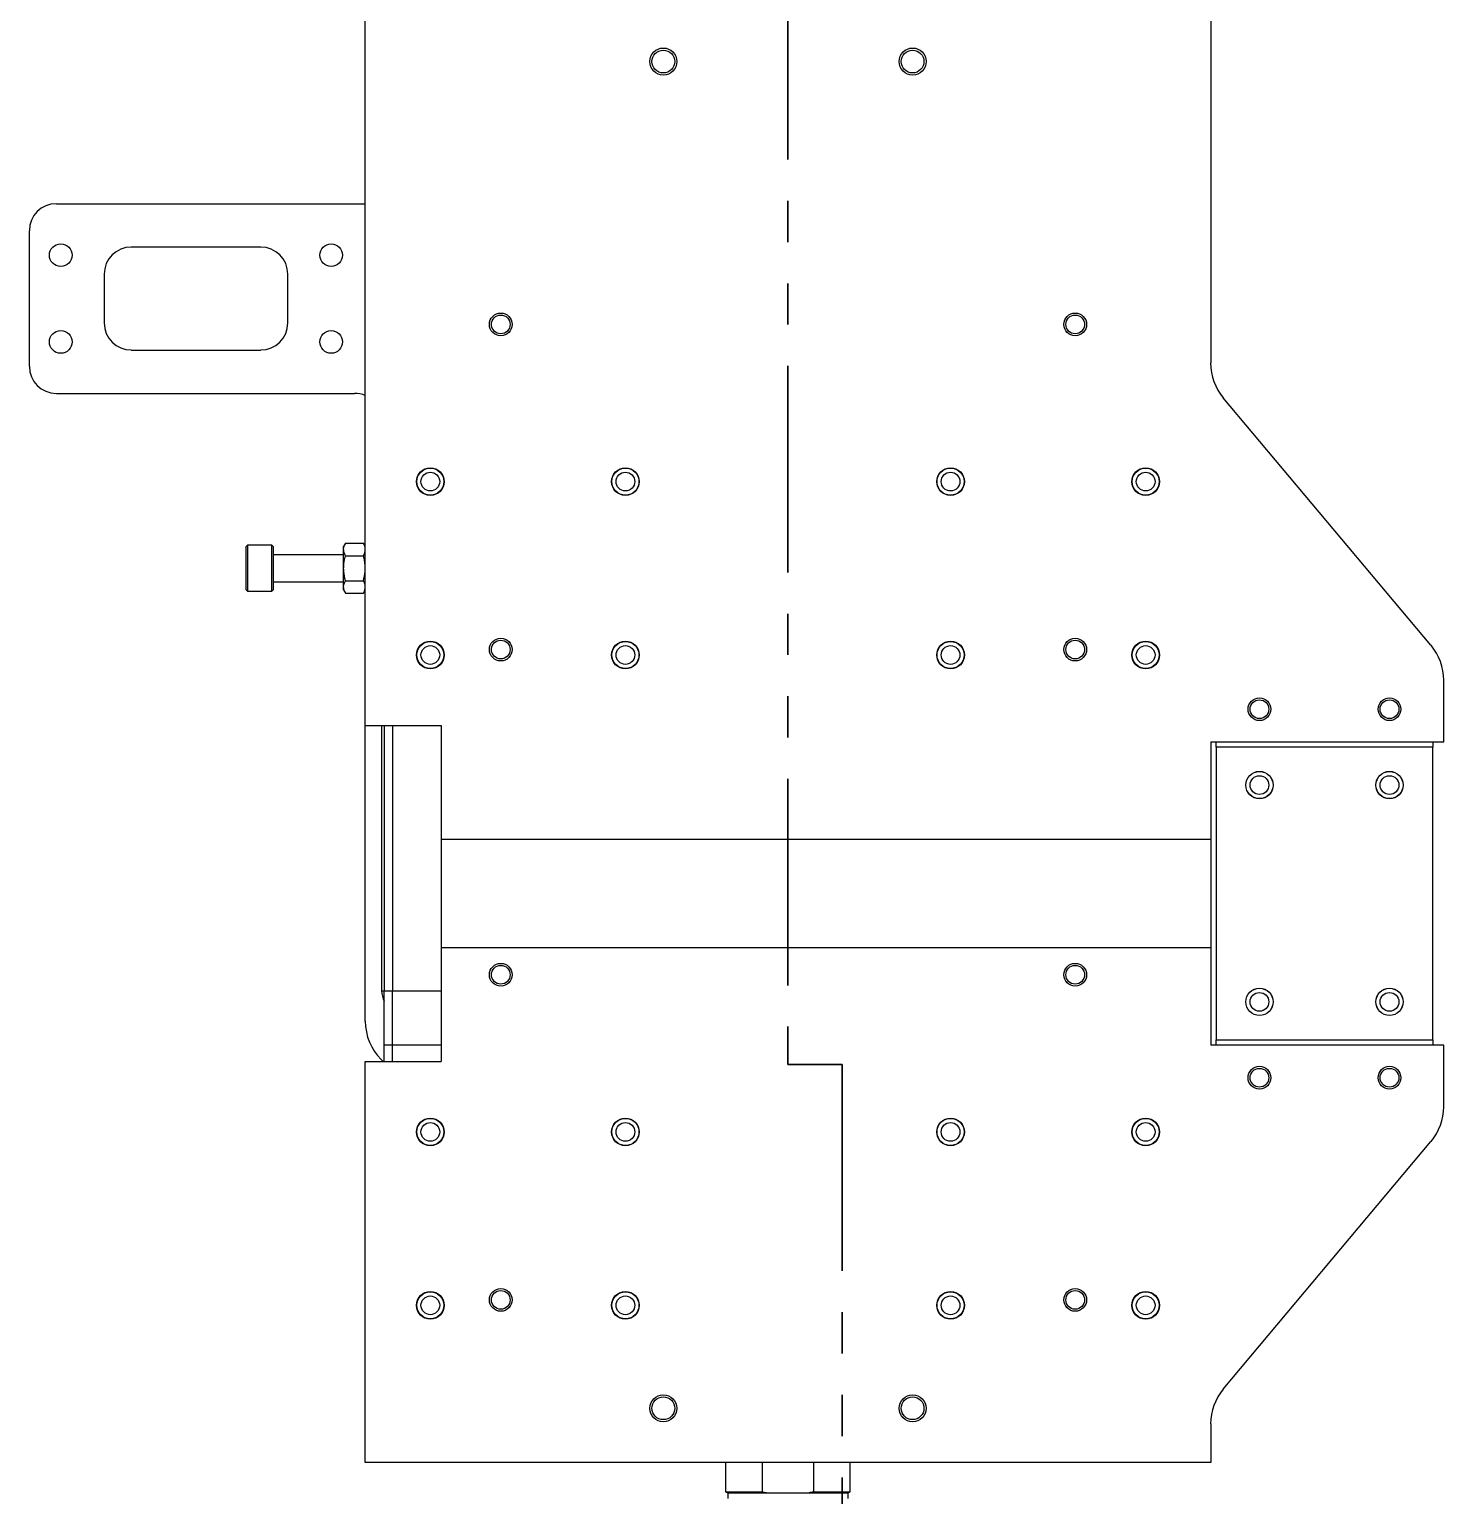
# Model space of a CAD drawing. Header units: millimetres. Extents: x 0 to 279, y 0 to 216.
# Drawn here: x 143.9 to 187.4, y 73.6 to 118.7 of the extents above; entities that cross this region are included whole.
import ezdxf

# ---------------------------------------------------------------- set-up
doc = ezdxf.new("R2010")
doc.units = ezdxf.units.MM
doc.header["$PDSIZE"] = -1
doc.linetypes.add('PHANTOM', pattern=[12.7, 6.35, -1.27, 1.27, -1.27, 1.27, -1.27])
doc.layers.add('TITLE_BLOCK_TEXT', color=8, linetype='Continuous')

msp = doc.modelspace()

# ---------------------------------------------------------------- linework, layer by layer
at = {"color": 7, "linetype": 'PHANTOM', "lineweight": 35}
for p, q in [((167.235, 159.148), (167.235, 86.867)), ((167.235, 86.867), (168.901, 86.867)), ((168.901, 86.867), (168.901, 54.287))]:
    msp.add_line(p, q, dxfattribs=at)
at = {"color": 7, "linetype": 'Continuous', "lineweight": 25}
for p, q in [((180.235, 127.041), (180.235, 108.439)), ((154.235, 97.291), (154.235, 126.291)), ((144.735, 113.337), (154.235, 113.337)), ((143.901, 112.504), (143.901, 108.337)), ((151.018, 112.004), (147.035, 112.004)), ((146.201, 111.171), (146.201, 109.671)), ((151.851, 109.671), (151.851, 111.171)), ((147.035, 108.837), (151.018, 108.837)), ((144.735, 107.504), (153.901, 107.504)), ((187.011, 99.756), (180.624, 107.368)), ((150.61, 102.833), (150.568, 102.791)), ((151.359, 102.833), (150.61, 102.833)), ((150.61, 102.833), (150.61, 101.416)), ((151.401, 102.791), (151.359, 102.833)), ((151.359, 101.416), (151.359, 102.833)), ((153.627, 102.895), (153.568, 102.791)), ((153.627, 102.895), (154.175, 102.895)), ((154.235, 102.791), (154.175, 102.895)), ((150.568, 101.459), (150.568, 102.791)), ((151.401, 102.791), (151.401, 101.459)), ((153.568, 102.541), (151.401, 102.541)), ((153.568, 102.702), (153.568, 102.791)), ((153.568, 102.125), (153.568, 102.702)), ((153.627, 102.51), (154.175, 102.51)), ((153.568, 101.547), (153.568, 102.125)), ((151.401, 101.708), (153.568, 101.708)), ((153.568, 101.458), (153.568, 101.547)), ((153.627, 101.74), (154.175, 101.74)), ((150.568, 101.459), (150.61, 101.416)), ((150.61, 101.416), (151.359, 101.416)), ((151.359, 101.416), (151.401, 101.459)), ((153.568, 101.458), (153.627, 101.355)), ((153.627, 101.355), (154.175, 101.355)), ((154.175, 101.355), (154.235, 101.458)), ((187.401, 96.791), (187.401, 98.685)), ((154.235, 97.291), (156.568, 97.291)), ((154.235, 88.194), (154.235, 97.291)), ((154.735, 97.291), (154.735, 89.129)), ((154.818, 97.291), (154.818, 89.129)), ((155.068, 97.291), (155.068, 89.129)), ((156.568, 97.291), (156.568, 93.791)), ((180.235, 96.791), (187.401, 96.791)), ((180.235, 96.791), (180.235, 93.791)), ((180.401, 96.625), (180.401, 96.791)), ((187.068, 96.625), (180.401, 96.625)), ((180.401, 96.625), (180.401, 87.625)), ((187.068, 96.791), (187.068, 96.625)), ((187.068, 87.625), (187.068, 96.625)), ((156.568, 93.791), (180.235, 93.791)), ((156.568, 93.791), (156.568, 90.458)), ((180.235, 93.791), (180.235, 90.458)), ((156.568, 90.458), (156.568, 86.958)), ((156.568, 90.458), (180.235, 90.458)), ((180.235, 90.458), (180.235, 87.458)), ((154.735, 89.129), (154.818, 89.129)), ((154.818, 89.129), (155.068, 89.129)), ((154.818, 87.462), (154.818, 89.129)), ((155.068, 89.129), (156.568, 89.129)), ((155.068, 87.462), (155.068, 89.129)), ((180.401, 87.458), (180.401, 87.625)), ((180.401, 87.625), (187.068, 87.625)), ((187.068, 87.625), (187.068, 87.458)), ((155.068, 87.462), (154.818, 87.462)), ((154.818, 86.958), (154.818, 87.462)), ((156.568, 87.462), (155.068, 87.462)), ((155.068, 86.958), (155.068, 87.462)), ((187.401, 87.458), (180.235, 87.458)), ((187.401, 85.565), (187.401, 87.458)), ((154.235, 74.625), (154.235, 86.958)), ((154.235, 86.958), (156.568, 86.958)), ((154.723, 87.016), (154.781, 86.958)), ((180.624, 76.882), (187.011, 84.493)), ((180.235, 75.811), (180.235, 74.625)), ((180.235, 74.625), (154.235, 74.625)), ((165.318, 74.625), (165.318, 73.726)), ((166.453, 73.726), (166.453, 74.625)), ((168.016, 74.625), (168.016, 73.726)), ((169.151, 73.726), (169.151, 74.625)), ((165.318, 73.726), (165.385, 73.687)), ((165.318, 73.726), (166.453, 73.726)), ((165.385, 73.687), (165.385, 73.521)), ((165.385, 73.687), (166.635, 73.687)), ((166.453, 73.726), (166.635, 73.687)), ((166.635, 73.687), (167.835, 73.687)), ((167.835, 73.687), (169.085, 73.687)), ((168.016, 73.726), (169.151, 73.726)), ((169.085, 73.687), (169.151, 73.726)), ((169.085, 73.521), (169.085, 73.687))]:
    msp.add_line(p, q, dxfattribs=at)
for centre, radius in [((163.401, 117.708), 0.417), ((163.401, 117.708), 0.349), ((171.068, 117.708), 0.417), ((171.068, 117.708), 0.349), ((144.868, 111.754), 0.35), ((153.185, 111.754), 0.35), ((158.401, 109.625), 0.35), ((158.401, 109.625), 0.288), ((176.068, 109.625), 0.35), ((176.068, 109.625), 0.288), ((144.868, 109.087), 0.35), ((153.185, 109.087), 0.35), ((156.235, 104.791), 0.425), ((156.235, 104.791), 0.417), ((156.235, 104.791), 0.288), ((162.235, 104.791), 0.425), ((162.235, 104.791), 0.417), ((162.235, 104.791), 0.288), ((172.235, 104.791), 0.425), ((172.235, 104.791), 0.417), ((172.235, 104.791), 0.288), ((178.235, 104.791), 0.425), ((178.235, 104.791), 0.417), ((178.235, 104.791), 0.288), ((156.235, 99.458), 0.425), ((156.235, 99.458), 0.417), ((156.235, 99.458), 0.288), ((158.401, 99.625), 0.35), ((158.401, 99.625), 0.288), ((162.235, 99.458), 0.425), ((162.235, 99.458), 0.417), ((162.235, 99.458), 0.288), ((172.235, 99.458), 0.425), ((172.235, 99.458), 0.417), ((172.235, 99.458), 0.288), ((176.068, 99.625), 0.35), ((176.068, 99.625), 0.288), ((178.235, 99.458), 0.425), ((178.235, 99.458), 0.417), ((178.235, 99.458), 0.288), ((181.735, 97.791), 0.35), ((181.735, 97.791), 0.288), ((185.735, 97.791), 0.35), ((185.735, 97.791), 0.288), ((181.735, 95.458), 0.421), ((181.735, 95.458), 0.417), ((181.735, 95.458), 0.288), ((185.735, 95.458), 0.421), ((185.735, 95.458), 0.417), ((185.735, 95.458), 0.288), ((158.401, 89.625), 0.35), ((158.401, 89.625), 0.288), ((176.068, 89.625), 0.35), ((176.068, 89.625), 0.288), ((181.735, 88.791), 0.421), ((181.735, 88.791), 0.417), ((181.735, 88.791), 0.288), ((185.735, 88.791), 0.421), ((185.735, 88.791), 0.417), ((185.735, 88.791), 0.288), ((181.735, 86.458), 0.35), ((181.735, 86.458), 0.288), ((185.735, 86.458), 0.35), ((185.735, 86.458), 0.288), ((156.235, 84.791), 0.425), ((156.235, 84.791), 0.417), ((156.235, 84.791), 0.288), ((162.235, 84.791), 0.425), ((162.235, 84.791), 0.417), ((162.235, 84.791), 0.288), ((172.235, 84.791), 0.425), ((172.235, 84.791), 0.417), ((172.235, 84.791), 0.288), ((178.235, 84.791), 0.425), ((178.235, 84.791), 0.417), ((178.235, 84.791), 0.288), ((156.235, 79.458), 0.425), ((156.235, 79.458), 0.417), ((158.401, 79.625), 0.35), ((158.401, 79.625), 0.288), ((162.235, 79.458), 0.425), ((162.235, 79.458), 0.417), ((172.235, 79.458), 0.425), ((172.235, 79.458), 0.417), ((176.068, 79.625), 0.35), ((176.068, 79.625), 0.288), ((178.235, 79.458), 0.425), ((178.235, 79.458), 0.417), ((156.235, 79.458), 0.288), ((162.235, 79.458), 0.288), ((172.235, 79.458), 0.288), ((178.235, 79.458), 0.288), ((163.401, 76.291), 0.417), ((171.068, 76.291), 0.417), ((163.401, 76.291), 0.349), ((171.068, 76.291), 0.349)]:
    msp.add_circle(centre, radius, dxfattribs=at)
for centre, radius, start, end in [((144.735, 112.504), 0.833, 90, 180), ((147.035, 111.171), 0.833, 90, 180), ((151.018, 111.171), 0.833, 360, 90), ((147.035, 109.671), 0.833, 180, 270), ((151.018, 109.671), 0.833, 270, 360), ((144.735, 108.337), 0.833, 180, 270), ((181.901, 108.439), 1.667, 180, 220), ((153.901, 106.671), 0.833, 66.4218, 90), ((185.735, 98.685), 1.667, 0, 40), ((155.568, 89.171), 0.833, 182.866, 205.8419), ((155.901, 88.194), 1.667, 180, 225), ((185.735, 85.565), 1.667, 320, 0), ((181.901, 75.811), 1.667, 140, 180)]:
    msp.add_arc(centre, radius, start, end, dxfattribs=at)
for points, knots in [([(153.568, 102.702), (153.568, 102.707), (153.569, 102.741), (153.582, 102.806), (153.612, 102.865), (153.627, 102.895)], [0, 0, 0, 0, 0.070047, 0.530762, 1, 1, 1, 1]), ([(154.235, 102.702), (154.234, 102.707), (154.234, 102.741), (154.221, 102.806), (154.19, 102.865), (154.175, 102.895)], [0, 0, 0, 0, 0.070047, 0.530762, 1, 1, 1, 1]), ([(153.627, 102.51), (153.611, 102.541), (153.577, 102.604), (153.571, 102.669), (153.568, 102.702)], [0, 0, 0, 0, 0.495458, 1, 1, 1, 1]), ([(153.568, 102.125), (153.57, 102.175), (153.574, 102.276), (153.599, 102.404), (153.62, 102.481), (153.627, 102.51)], [0, 0, 0, 0, 0.3839, 0.7734, 1, 1, 1, 1]), ([(154.175, 102.51), (154.184, 102.525), (154.201, 102.556), (154.219, 102.604), (154.232, 102.653), (154.234, 102.686), (154.235, 102.702)], [0, 0, 0, 0, 0.247269, 0.495363, 0.746874, 1, 1, 1, 1]), ([(154.235, 102.125), (154.233, 102.175), (154.229, 102.276), (154.204, 102.404), (154.183, 102.481), (154.175, 102.51)], [0, 0, 0, 0, 0.3839, 0.7734, 1, 1, 1, 1]), ([(153.627, 101.74), (153.603, 101.836), (153.572, 101.963), (153.569, 102.093), (153.568, 102.125)], [0, 0, 0, 0, 0.755634, 1, 1, 1, 1]), ([(154.175, 101.74), (154.199, 101.836), (154.231, 101.963), (154.234, 102.093), (154.235, 102.125)], [0, 0, 0, 0, 0.755634, 1, 1, 1, 1]), ([(153.568, 101.547), (153.568, 101.552), (153.569, 101.587), (153.582, 101.652), (153.612, 101.71), (153.627, 101.74)], [0, 0, 0, 0, 0.070047, 0.530762, 1, 1, 1, 1]), ([(153.627, 101.355), (153.611, 101.386), (153.577, 101.449), (153.571, 101.515), (153.568, 101.547)], [0, 0, 0, 0, 0.495458, 1, 1, 1, 1]), ([(154.235, 101.547), (154.234, 101.552), (154.234, 101.587), (154.221, 101.652), (154.19, 101.71), (154.175, 101.74)], [0, 0, 0, 0, 0.070047, 0.530762, 1, 1, 1, 1]), ([(154.175, 101.355), (154.192, 101.386), (154.225, 101.449), (154.231, 101.515), (154.235, 101.547)], [0, 0, 0, 0, 0.495458, 1, 1, 1, 1]), ([(167.835, 73.687), (167.878, 73.696), (167.939, 73.708), (167.999, 73.722), (168.016, 73.726)], [0, 0, 0, 0, 0.712112, 1, 1, 1, 1])]:
    msp.add_open_spline(points, degree=3, knots=knots, dxfattribs=at)
at = {"layer": 'TITLE_BLOCK_TEXT'}
msp.add_point((168.901, 85.004), dxfattribs=at)

doc.saveas('drawing.dxf')
